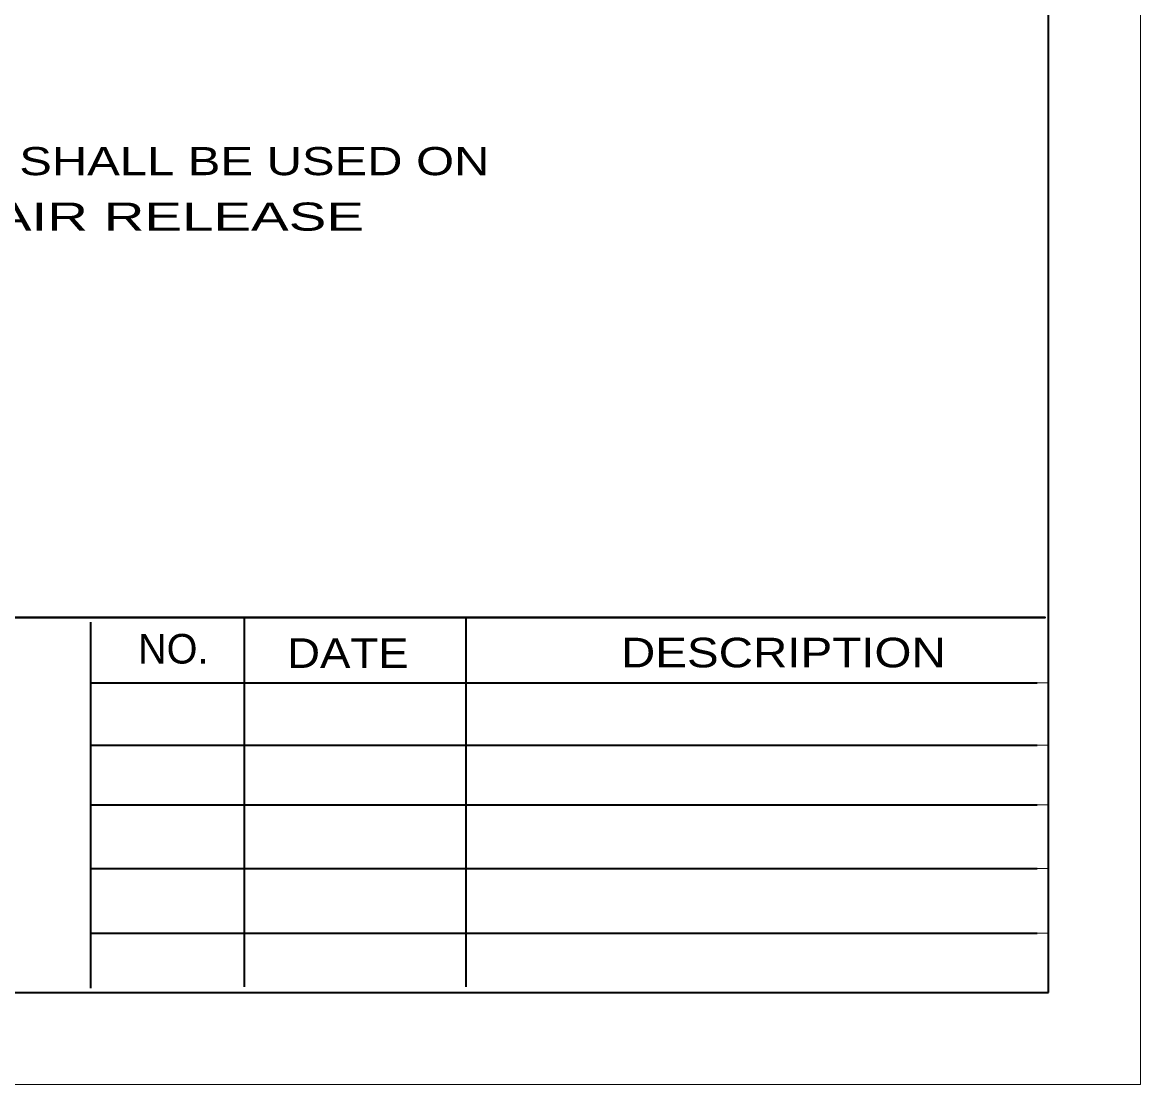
# Model space of a CAD drawing. Extents: x -75426 to 79636, y -62368 to 58264.
# Drawn here: x 36148 to 79636, y -62368 to -21064 of the extents above; entities that cross this region are included whole.
import ezdxf

# ---------------------------------------------------------------- set-up
doc = ezdxf.new("R2010")
doc.units = 0
doc.header["$LTSCALE"] = 460
doc.layers.add('1', color=7, linetype='Continuous', lineweight=25)
doc.layers.add('63', color=7, linetype='Continuous', lineweight=35)

msp = doc.modelspace()

# ---------------------------------------------------------------- linework, layer by layer
at = {"layer": '63', "lineweight": 13}
for p, q in [((79635.6, -62368.1), (79635.6, 58264)), ((79635.6, -62368.1), (79635.6, 58264)), ((79635.6, -62368.1), (79635.6, 58264)), ((79635.6, -62368.1), (79635.6, 58264)), ((79635.6, -62368.1), (79635.6, 58264)), ((79635.6, -62368.1), (79635.6, 58264)), ((79635.6, -62368.1), (79635.6, 58264)), ((75617.8, -46739.9), (76058.5, -46739.9)), ((75617.8, -46739.9), (76058.5, -46739.9)), ((75617.8, -46739.9), (76058.5, -46739.9)), ((75617.8, -46739.9), (76058.5, -46739.9)), ((75617.8, -46739.9), (76058.5, -46739.9)), ((75617.8, -46739.9), (76058.5, -46739.9)), ((75617.8, -46739.9), (76058.5, -46739.9)), ((75617.8, -49162.2), (76032.6, -49162.2)), ((75617.8, -49162.2), (76032.6, -49162.2)), ((75617.8, -49162.2), (76032.6, -49162.2)), ((75617.8, -49162.2), (76032.6, -49162.2)), ((75617.8, -49162.2), (76032.6, -49162.2)), ((75617.8, -49162.2), (76032.6, -49162.2)), ((75617.8, -49162.2), (76032.6, -49162.2)), ((75617.8, -51491.5), (76013.9, -51491.5)), ((75617.8, -51491.5), (76013.9, -51491.5)), ((75617.8, -51491.5), (76013.9, -51491.5)), ((75617.8, -51491.5), (76013.9, -51491.5)), ((75617.8, -51491.5), (76013.9, -51491.5)), ((75617.8, -51491.5), (76013.9, -51491.5)), ((75617.8, -51491.5), (76013.9, -51491.5)), ((75617.8, -53960), (76039.5, -53960)), ((75617.8, -53960), (76039.5, -53960)), ((75617.8, -53960), (76039.5, -53960)), ((75617.8, -53960), (76039.5, -53960)), ((75617.8, -53960), (76039.5, -53960)), ((75617.8, -53960), (76039.5, -53960)), ((75617.8, -53960), (76039.5, -53960)), ((75617.8, -56475.4), (76021.9, -56475.4)), ((75617.8, -56475.4), (76021.9, -56475.4)), ((75617.8, -56475.4), (76021.9, -56475.4)), ((75617.8, -56475.4), (76021.9, -56475.4)), ((75617.8, -56475.4), (76021.9, -56475.4)), ((75617.8, -56475.4), (76021.9, -56475.4)), ((75617.8, -56475.4), (76021.9, -56475.4)), ((-75425.6, -62368.1), (79635.6, -62368.1)), ((-75425.6, -62368.1), (79635.6, -62368.1)), ((-75425.6, -62368.1), (79635.6, -62368.1)), ((-75425.6, -62368.1), (79635.6, -62368.1)), ((-75425.6, -62368.1), (79635.6, -62368.1)), ((-75425.6, -62368.1), (79635.6, -62368.1)), ((-75425.6, -62368.1), (79635.6, -62368.1))]:
    msp.add_line(p, q, dxfattribs=at)
at = {"layer": '63'}
for p, q in [((76046.8, -58779.3), (76046.8, 47509.6)), ((76046.8, -58779.3), (76046.8, 47509.6)), ((76046.8, -58779.3), (76046.8, 47509.6)), ((76046.8, -58779.3), (76046.8, 47509.6)), ((76046.8, -58779.3), (76046.8, 47509.6)), ((76046.8, -58779.3), (76046.8, 47509.6)), ((76046.8, -58779.3), (76046.8, 47509.6)), ((44771.4, -44201.5), (44771.4, -58566.3)), ((44771.4, -44201.5), (44771.4, -58566.3)), ((44771.4, -44201.5), (44771.4, -58566.3)), ((44771.4, -44201.5), (44771.4, -58566.3)), ((44771.4, -44201.5), (44771.4, -58566.3)), ((44771.4, -44201.5), (44771.4, -58566.3)), ((44771.4, -44201.5), (44771.4, -58566.3)), ((53399.5, -44201.5), (53399.5, -58566.3)), ((53399.5, -44201.5), (53399.5, -58566.3)), ((53399.5, -44201.5), (53399.5, -58566.3)), ((53399.5, -44201.5), (53399.5, -58566.3)), ((53399.5, -44201.5), (53399.5, -58566.3)), ((53399.5, -44201.5), (53399.5, -58566.3)), ((53399.5, -44201.5), (53399.5, -58566.3)), ((38797.7, -44392.2), (38797.7, -58617.4)), ((38797.7, -44392.2), (38797.7, -58617.4)), ((38797.7, -44392.2), (38797.7, -58617.4)), ((38797.7, -44392.2), (38797.7, -58617.4)), ((38797.7, -44392.2), (38797.7, -58617.4)), ((38797.7, -44392.2), (38797.7, -58617.4)), ((38797.7, -44392.2), (38797.7, -58617.4)), ((38846, -46739.9), (75617.8, -46739.9)), ((38846, -46739.9), (75617.8, -46739.9)), ((38846, -46739.9), (75617.8, -46739.9)), ((38846, -46739.9), (75617.8, -46739.9)), ((38846, -46739.9), (75617.8, -46739.9)), ((38846, -46739.9), (75617.8, -46739.9)), ((38846, -46739.9), (75617.8, -46739.9)), ((38846, -49162.2), (75617.8, -49162.2)), ((38846, -49162.2), (75617.8, -49162.2)), ((38846, -49162.2), (75617.8, -49162.2)), ((38846, -49162.2), (75617.8, -49162.2)), ((38846, -49162.2), (75617.8, -49162.2)), ((38846, -49162.2), (75617.8, -49162.2)), ((38846, -49162.2), (75617.8, -49162.2)), ((38846, -51491.5), (75617.8, -51491.5)), ((38846, -51491.5), (75617.8, -51491.5)), ((38846, -51491.5), (75617.8, -51491.5)), ((38846, -51491.5), (75617.8, -51491.5)), ((38846, -51491.5), (75617.8, -51491.5)), ((38846, -51491.5), (75617.8, -51491.5)), ((38846, -51491.5), (75617.8, -51491.5)), ((38846, -53960), (75617.8, -53960)), ((38846, -53960), (75617.8, -53960)), ((38846, -53960), (75617.8, -53960)), ((38846, -53960), (75617.8, -53960)), ((38846, -53960), (75617.8, -53960)), ((38846, -53960), (75617.8, -53960)), ((38846, -53960), (75617.8, -53960)), ((38846, -56475.4), (75617.8, -56475.4)), ((38846, -56475.4), (75617.8, -56475.4)), ((38846, -56475.4), (75617.8, -56475.4)), ((38846, -56475.4), (75617.8, -56475.4)), ((38846, -56475.4), (75617.8, -56475.4)), ((38846, -56475.4), (75617.8, -56475.4)), ((38846, -56475.4), (75617.8, -56475.4)), ((-71836.7, -58779.3), (76046.8, -58779.3)), ((-71836.7, -58779.3), (76046.8, -58779.3)), ((-71836.7, -58779.3), (76046.8, -58779.3)), ((-71836.7, -58779.3), (76046.8, -58779.3)), ((-71836.7, -58779.3), (76046.8, -58779.3)), ((-71836.7, -58779.3), (76046.8, -58779.3)), ((-71836.7, -58779.3), (76046.8, -58779.3)), ((-71836.7, -58779.3), (76046.8, -58779.3)), ((-71836.7, -58779.3), (76046.8, -58779.3)), ((-71836.7, -58779.3), (76046.8, -58779.3)), ((-71836.7, -58779.3), (76046.8, -58779.3)), ((-71836.7, -58779.3), (76046.8, -58779.3)), ((-71836.7, -58779.3), (76046.8, -58779.3)), ((-71836.7, -58779.3), (76046.8, -58779.3))]:
    msp.add_line(p, q, dxfattribs=at)
msp.add_lwpolyline([(-71850.4, -44201.7), (75918, -44201.7), (-71845.7, -44201.7)], dxfattribs=at)
msp.add_lwpolyline([(-71850.4, -44201.7), (75918, -44201.7), (-71845.7, -44201.7)], dxfattribs=at)
msp.add_lwpolyline([(-71850.4, -44201.7), (75918, -44201.7), (-71845.7, -44201.7)], dxfattribs=at)
msp.add_lwpolyline([(-71850.4, -44201.7), (75918, -44201.7), (-71845.7, -44201.7)], dxfattribs=at)
msp.add_lwpolyline([(-71850.4, -44201.7), (75918, -44201.7), (-71845.7, -44201.7)], dxfattribs=at)
msp.add_lwpolyline([(-71850.4, -44201.7), (75918, -44201.7), (-71845.7, -44201.7)], dxfattribs=at)
msp.add_lwpolyline([(-71850.4, -44201.7), (75918, -44201.7), (-71845.7, -44201.7)], dxfattribs=at)

# ---------------------------------------------------------------- texts
at = {"layer": '1'}
for s, width, p in [('NOTE:  SERVICE SADDLES SHALL BE USED ON', 1.3, (10874.5, -27005.9)), ('NOTE:  SERVICE SADDLES SHALL BE USED ON', 1.3, (10874.5, -27005.9)), ('NOTE:  SERVICE SADDLES SHALL BE USED ON', 1.3, (10874.5, -27005.9)), ('NOTE:  SERVICE SADDLES SHALL BE USED ON', 1.3, (10874.5, -27005.9)), ('NOTE:  SERVICE SADDLES SHALL BE USED ON', 1.3, (10874.5, -27005.9)), ('NOTE:  SERVICE SADDLES SHALL BE USED ON', 1.3, (10874.5, -27005.9)), ('NOTE:  SERVICE SADDLES SHALL BE USED ON', 1.3, (10874.5, -27005.9)), ('NOTE:  SERVICE SADDLES SHALL BE USED ON', 1.3, (10874.5, -27005.9)), ('       FORCE MAINS FOR AIR RELEASE', 1.5, (9682.1, -29163.5)), ('       FORCE MAINS FOR AIR RELEASE', 1.5, (9682.1, -29163.5)), ('       FORCE MAINS FOR AIR RELEASE', 1.5, (9682.1, -29163.5)), ('       FORCE MAINS FOR AIR RELEASE', 1.5, (9682.1, -29163.5)), ('       FORCE MAINS FOR AIR RELEASE', 1.5, (9682.1, -29163.5)), ('       FORCE MAINS FOR AIR RELEASE', 1.5, (9682.1, -29163.5)), ('       FORCE MAINS FOR AIR RELEASE', 1.5, (9682.1, -29163.5)), ('       FORCE MAINS FOR AIR RELEASE', 1.5, (9682.1, -29163.5))]:
    msp.add_text(s, height=1094, dxfattribs=dict(at, width=width)).set_placement(p)
at = {"layer": '63'}
msp.add_text('NO.', height=1152, dxfattribs=at).set_placement((40646.7, -45995.2))
msp.add_text('NO.', height=1152, dxfattribs=at).set_placement((40646.7, -45995.2))
msp.add_text('NO.', height=1152, dxfattribs=at).set_placement((40646.7, -45995.2))
msp.add_text('NO.', height=1152, dxfattribs=at).set_placement((40646.7, -45995.2))
msp.add_text('NO.', height=1152, dxfattribs=at).set_placement((40646.7, -45995.2))
msp.add_text('NO.', height=1152, dxfattribs=at).set_placement((40646.7, -45995.2))
msp.add_text('NO.', height=1152, dxfattribs=at).set_placement((40646.7, -45995.2))
for s, width, p in [('DATE', 1.15, (46444.5, -46164.9)), ('DATE', 1.15, (46444.5, -46164.9)), ('DATE', 1.15, (46444.5, -46164.9)), ('DATE', 1.15, (46444.5, -46164.9)), ('DATE', 1.15, (46444.5, -46164.9)), ('DATE', 1.15, (46444.5, -46164.9)), ('DATE', 1.15, (46444.5, -46164.9)), ('DESCRIPTION', 1.2, (59425.3, -46143.3)), ('DESCRIPTION', 1.2, (59425.3, -46143.3)), ('DESCRIPTION', 1.2, (59425.3, -46143.3)), ('DESCRIPTION', 1.2, (59425.3, -46143.3)), ('DESCRIPTION', 1.2, (59425.3, -46143.3)), ('DESCRIPTION', 1.2, (59425.3, -46143.3)), ('DESCRIPTION', 1.2, (59425.3, -46143.3))]:
    msp.add_text(s, height=1152, dxfattribs=dict(at, width=width)).set_placement(p)

doc.saveas('drawing.dxf')
